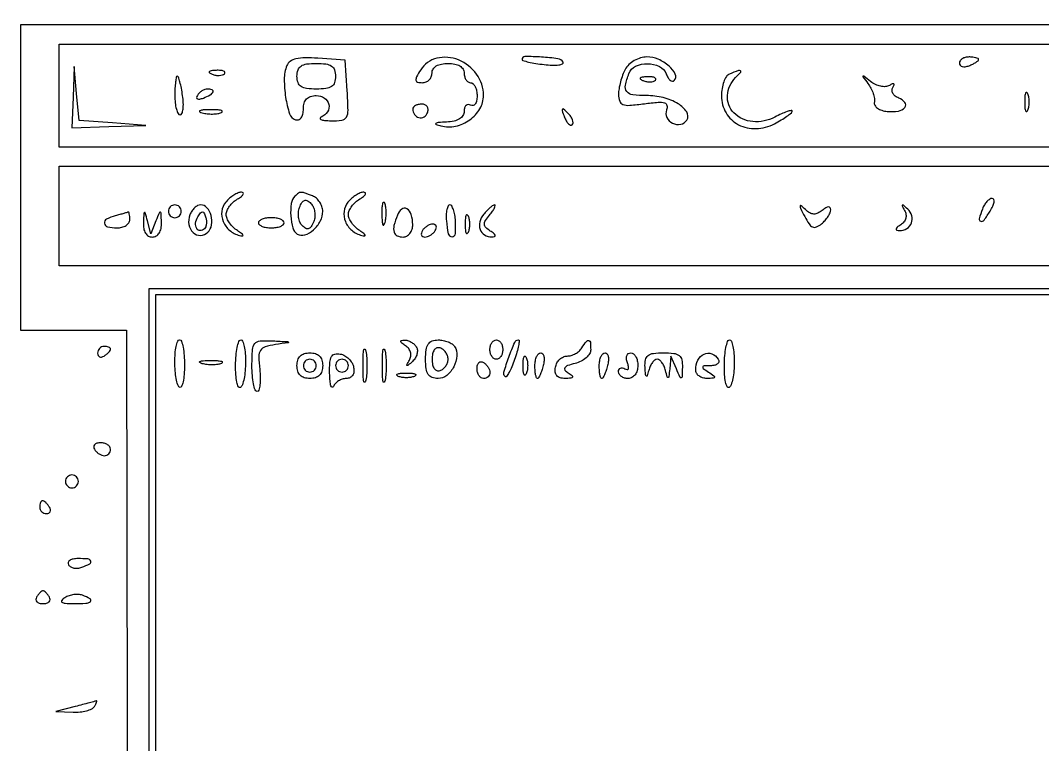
# Model space of a CAD drawing. Extents: x 0 to 960, y 2 to 508.
# Drawn here: x 6 to 164.9, y 338.1 to 450.7 of the extents above; entities that cross this region are included whole.
import ezdxf

# ---------------------------------------------------------------- set-up
doc = ezdxf.new("R2010")
doc.units = 0
doc.header["$MEASUREMENT"] = 0
doc.layers.get('0').update_dxf_attribs({"linetype": 'CONTINUOUS'})

msp = doc.modelspace()

# ---------------------------------------------------------------- linework, layer by layer
msp.add_lwpolyline([(390.897861, 407.965973, 0.000118), (246.535184, 408), (27, 408), (27, 240.519502), (27, 73.039005), (48.630333, 72.769502), (70.260666, 72.5), (71.776011, 67.75), (73.291355, 63), (88.086661, 63, 0.005203), (97.242488, 63.095276, 0.040024), (101.509436, 63.52692, 0.111553), (103.642792, 64.436468, 0.226741), (104.496258, 66, -0.071226), (104.56146, 66.328521, -0.00401), (104.914671, 67.307813, -0.006094), (105.360066, 68.46864, -0.004425), (105.882891, 69.75), (107.242641, 73), (284.955145, 73, 0.000278), (369.140023, 73.04679, 0.000134), (477.047791, 73.195618, 0.000133)], format="xyb")
for points in [[(5.998407, 426.25), (5.996813, 402.5), (14.248407, 402.5), (22.5, 402.5), (22.753164, 248.25), (23.006328, 94), (14.503164, 94), (6, 94), (6, 75.513061), (6, 57.026122), (16.25, 57.412259, -0.009139), (24.444737, 57.571062, -0.000017), (159.275, 57.714579, -0.000125), (310.797984, 57.832731, -0.000078), (488.75, 57.899198), (951, 58), (951, 254), (951, 450), (478.5, 450), (6, 450)], [(84, 444.609406, 0.336843), (84.129389, 444.439137, 0.011128), (85.00752, 444.215927, 0.017077), (86.114986, 444.000055, 0.010535), (87.429854, 443.818396, 0.019953), (88.712639, 443.720307, 0.042138), (89.708583, 443.767961, 0.076851), (90.290417, 443.938701, 0.448233), (90.370837, 444.20899, 0.224098), (89.569113, 444.730037, 0.018159), (87.00395, 444.985038, 0.016522), (84.450083, 445.060983, 0.413244)], [(47.420392, 443.653141, 0.09035), (47.023097, 441.544122, 0.040722), (47.236004, 438.726214, 0.037532), (47.841456, 436.161652, 0.241205), (48.75, 435.243678, 0.159064), (49.243927, 435.242835, 0.155059), (49.649241, 435.533077, 0.107247), (49.913462, 436.11224, 0.053634), (50, 436.916667, -0.066234), (50.122938, 437.840652, -0.125767), (50.49, 438.489583, -0.129641), (51.114344, 438.87062, -0.072656), (52, 439, -0.146929), (53.268833, 438.618917, -0.193934), (53.948135, 437.634762, -0.201117), (53.743505, 436.483492, -0.154826), (52.75, 435.662281, 0.252544), (52.588486, 435.467589, 0.367763), (52.691095, 435.282867, 0.065673), (53.300115, 435.141698, 0.017121), (54.304791, 435.078947, 0.040091), (55.991225, 435.166721, 0.241338), (56.690388, 435.650978, 0.130154), (56.942078, 436.713633, 0.009448), (56.804791, 439.75), (56.5, 444.5), (52.240851, 444.807945, 0.020042), (50.233009, 444.872413, 0.056848), (48.844416, 444.702783, 0.090561), (47.933939, 444.30081, 0.153181)], [(55, 442, -0.081208), (54.840542, 441.024683, -0.166173), (54.375, 440.416667, -0.116834), (53.500917, 440.092253, -0.030703), (52, 440, -0.030703), (50.499083, 440.092253, -0.116834), (49.625, 440.416667, -0.166173), (49.159458, 441.024683, -0.081208), (49, 442, -0.081208), (49.159458, 442.975317, -0.166173), (49.625, 443.583333, -0.116834), (50.499083, 443.907747, -0.030703), (52, 444, -0.030703), (53.500917, 443.907747, -0.116834), (54.375, 443.583333, -0.166173), (54.840542, 442.975317, -0.081208)], [(68.232073, 443, 0.016563), (67.596264, 441.902617, 0.156511), (67.499338, 441.37446, 0.310659), (67.756928, 441.087446, 0.05931), (68.491526, 441, 0.098464), (69.06723, 441.114482, 0.097808), (69.556886, 441.440625, 0.098079), (69.884808, 441.927555, 0.099615), (70, 442.5, -0.140575), (70.177821, 443.11998, -0.118484), (70.666667, 443.6, -0.088208), (71.456621, 443.90137, -0.04716), (72.5, 444, -0.04716), (73.543379, 443.90137, -0.088208), (74.333333, 443.6, -0.118484), (74.822179, 443.11998, -0.140575), (75, 442.5, 0.064853), (75.074694, 441.926543, 0.082425), (75.29375, 441.440625, 0.098894), (75.618646, 441.115568, 0.148195), (76, 441, -0.195654), (76.381985, 440.844577, -0.086673), (76.70625, 440.395164, -0.066561), (76.926392, 439.729059, -0.0466), (77, 438.940983, -0.047867), (76.928459, 438.195401, -0.104212), (76.70625, 437.66835, -0.181468), (76.378123, 437.441401, -0.202618), (76, 437.5, 0.139169), (75.620352, 437.607943, 0.191142), (75.29375, 437.478525, 0.138808), (75.073267, 437.110654, 0.066118), (75, 436.559017, -0.138755), (74.810828, 435.890462, -0.118606), (74.290415, 435.372342, -0.085275), (73.429714, 435.031614, -0.041185), (72.25, 434.883999, 0.00707), (70.973359, 434.812052, 0.13405), (70.599201, 434.680982, 0.611903), (70.620704, 434.517663, 0.022634), (71.381437, 434.285362, 0.117274), (73.663018, 434.245138, 0.101472), (75.855886, 435.219435, 0.104832), (77.435251, 436.943794, 0.133952), (78, 439.013992, 0.157374), (76.934662, 442.314888, 0.140661), (74.097014, 444.548893, 0.156814), (70.741791, 444.805563, 0.19694)], [(100.035184, 443.065741, 0.034904), (99.638581, 442.181482, 0.023179), (99.304085, 441.120812, 0.023359), (99.074291, 440.055408, 0.041455), (99, 439.160898, 0.085819), (99.177157, 438.136349, 0.225276), (99.691615, 437.622089, 0.105979), (100.735949, 437.48462, 0.013262), (103.02018, 437.729532, -0.011347), (105.168821, 437.968231, -0.090634), (106.157547, 437.876185, -0.283747), (106.525337, 437.476797, -0.140331), (106.462709, 436.763418, 0.208299), (106.514224, 435.601764, 0.165202), (107.408836, 434.70193, 0.165364), (108.665723, 434.533643, 0.208589), (109.62075, 435.195378, 0.294685), (109.596248, 436.447036, 0.109338), (108.259981, 437.717767, 0.074577), (105.955911, 438.674513, 0.061251), (103.30887, 439, -0.030416), (101.199366, 439.128445, -0.197584), (100.290613, 439.638879, -0.223299), (100.06696, 440.596264, -0.039148), (100.606989, 442.418213, -0.193831), (101.663426, 443.553765, -0.112754), (103.509332, 443.954937, -0.111876), (105.357464, 443.515607, -0.189257), (106.41655, 442.356872, 0.044331), (106.702893, 441.771604, 0.085347), (107.04368, 441.378233, 0.141566), (107.379208, 441.23425, 0.231374), (107.666039, 441.332706, 0.321115), (107.830024, 442.323812, 0.100787), (106.856047, 443.583044, 0.076279), (105.172547, 444.636835, 0.102107), (103.412739, 445, 0.07319), (102.438226, 444.856582, 0.057024), (101.453501, 444.433073, 0.057857), (100.605282, 443.807221, 0.082219)], [(152, 444.031385, 0.184534), (152.122486, 443.710807, 0.147206), (152.440625, 443.516384, 0.100118), (152.925634, 443.488865, 0.055937), (153.5, 443.638374, 0.02136), (154.074558, 443.887494, 0.030395), (154.559375, 444.160341, 0.030693), (154.912889, 444.420671, 0.222225), (155, 444.606989, 0.289661), (154.903916, 444.758929, 0.046727), (154.559375, 444.884553, 0.039339), (154.074824, 444.971531, 0.024748), (153.5, 445, 0.062722), (152.926468, 444.92777, 0.08088), (152.440625, 444.715469, 0.098158), (152.115494, 444.400789, 0.152681)], [(30, 439, 0.026053), (30.059941, 437.850422, 0.041208), (30.242875, 436.88125, 0.049958), (30.507607, 436.196188, 0.282744), (30.826807, 436, 0.314934), (31.11571, 436.202007, 0.055623), (31.2814, 436.88125, 0.042928), (31.322426, 437.850015, 0.025568), (31.213308, 439, 0.011827), (31.016637, 440.149992, 0.018975), (30.788807, 441.11875, 0.013551), (30.557592, 441.876863, 0.322443), (30.386501, 442, 0.360284), (30.233661, 441.87344, 0.014861), (30.113535, 441.11875, 0.019939), (30.02783, 440.150175, 0.012096)], [(35.8125, 442.316886, 0.051402), (36.359369, 442.160852, 0.05415), (36.916927, 442.123424, 0.060344), (37.402231, 442.202593, 0.126455), (37.729167, 442.395833, 0.296942), (37.77538, 442.614691, 0.208169), (37.592839, 442.799335, 0.077125), (37.112848, 442.910055, 0.028489), (36.416667, 442.921053, 0.018894), (35.670344, 442.862007, 0.168741), (35.37858, 442.720685, 0.470617), (35.395823, 442.538436, 0.054073)], [(102.8125, 441.316886, 0.051402), (103.359369, 441.160852, 0.05415), (103.916927, 441.123424, 0.060344), (104.402231, 441.202593, 0.126455), (104.729167, 441.395833, 0.296942), (104.77538, 441.614691, 0.208169), (104.592839, 441.799335, 0.077125), (104.112848, 441.910055, 0.028489), (103.416667, 441.921053, 0.018894), (102.670344, 441.862007, 0.168741), (102.37858, 441.720685, 0.470617), (102.395823, 441.538436, 0.054073)], [(116.25, 442.337719, 0.155082), (115.769945, 441.940511, 0.054829), (115.367188, 441.132269, 0.047961), (115.092282, 440.085836, 0.040285), (115, 438.942347, 0.133484), (115.715087, 436.311514, 0.140637), (117.653844, 434.466759, 0.131581), (120.387158, 433.857095, 0.110553), (123.262039, 434.629312, 0.013382), (124.311092, 435.215266, 0.019746), (125.195724, 435.789347, 0.015532), (125.874021, 436.300918, 0.22718), (126, 436.563875, 0.479958), (125.852727, 436.681955, 0.026951), (125.205466, 436.500701, 0.025267), (124.332989, 436.154798, 0.013663), (123.295203, 435.646688, -0.142081), (119.8614, 434.94936, -0.178929), (116.941463, 436.309879, -0.214764), (115.934039, 439.00633, -0.181931), (117.2, 441.8, 0.011563), (117.998958, 442.63679, 0.481479), (117.964636, 442.851803, 0.222196), (117.635334, 442.877466, 0.006003)], [(137.785087, 440.85526, -0.042356), (138.255714, 440.134719, -0.039928), (138.608935, 439.331095, -0.042533), (138.803601, 438.566457, -0.098131), (138.785087, 437.976248, 0.188032), (138.855961, 437.489967, 0.108327), (139.257119, 437.043741, 0.080257), (139.93608, 436.70519, 0.053132), (140.79234, 436.534988, 0.061471), (142.512999, 436.591334, 0.178765), (143.535305, 437.162251, 0.367504), (143.537833, 437.923082, 0.126505), (142.569126, 438.611848, -0.072916), (142.022506, 438.919029, -0.102633), (141.659618, 439.342345, -0.124059), (141.535879, 439.812637, -0.141942), (141.660252, 440.259293, 0.042226), (141.857325, 440.648054, 0.377308), (141.798987, 440.814659, 0.244272), (141.57533, 440.822095, 0.026918), (141.110704, 440.568419, -0.124083), (140.526402, 440.383394, -0.06559), (139.7632, 440.437847, -0.058976), (138.947847, 440.70808, -0.056682), (138.206195, 441.16391, 0.001754), (137.131889, 441.999116, 0.334116), (137.00101, 442.00074, 0.420931), (136.984916, 441.887726, 0.001969)], [(33.507079, 439.011454, 0.1144), (33.393111, 438.674071, 0.32948), (33.512472, 438.474315, 0.155351), (33.868281, 438.443138, 0.036408), (34.448062, 438.618443, 0.029964), (35.51997, 439.105273, 0.168622), (35.942608, 439.558518, 0.444011), (35.798253, 439.882327, 0.079093), (35.059017, 440, 0.088797), (34.65395, 439.927491, 0.053277), (34.21498, 439.709615, 0.051183), (33.810572, 439.389589, 0.061454)], [(162.157895, 438, 0.017491), (162.189089, 437.10856, 0.078554), (162.306058, 436.601562, 0.447206), (162.474999, 436.540618, 0.174857), (162.662281, 436.75, 0.057986), (162.818615, 437.320008, 0.037979), (162.87034, 438, 0.037979), (162.818615, 438.679992, 0.057986), (162.662281, 439.25, 0.174857), (162.474999, 439.459382, 0.447206), (162.306058, 439.398438, 0.078554), (162.189089, 438.89144, 0.017491)], [(67, 436.89235, 0.15376), (67.267768, 436.042202, 0.18312), (67.958411, 435.571422, 0.1952), (68.752847, 435.691059, 0.168921), (69.299874, 436.339077, 0.09935), (69.385925, 436.845357, 0.141836), (69.247051, 437.276687, 0.143367), (68.900806, 437.564043, 0.102337), (68.404659, 437.666667, 0.053162), (67.867258, 437.609366, 0.072967), (67.412619, 437.439211, 0.092795), (67.107338, 437.187836, 0.176003)], [(34.269032, 436.307009, 0.037336), (35.036634, 436.167106, 0.029507), (35.880008, 436.127736, 0.030339), (36.671085, 436.185595, 0.06278), (37.269032, 436.344063, 0.31318), (37.386009, 436.52287, 0.333666), (37.257153, 436.684921, 0.052471), (36.580113, 436.787295, 0.014395), (35.5, 436.805051, 0.012823), (34.431793, 436.764444, 0.080377), (33.900903, 436.643467, 0.597527), (33.883358, 436.48334, 0.087174)], [(90.564293, 435.706872, 0.036269), (90.866277, 435.059266, 0.070189), (91.210949, 434.604915, 0.120343), (91.538684, 434.40751, 0.278911), (91.806872, 434.473539, 0.20742), (91.927901, 434.779789, 0.082976), (91.837219, 435.231185, 0.063152), (91.558688, 435.753423, 0.043285), (91.124088, 436.266667, 0.011214), (90.463552, 436.893514, 0.400052), (90.270328, 436.888819, 0.286372), (90.21821, 436.663782, 0.008399)], [(37.930433, 422.416177, 0.142302), (37.311692, 420.992647, 0.130812), (37.523513, 419.407429, 0.120955), (38.524507, 418.045227, 0.111584), (40.071443, 417.251478, 0.048647), (40.51875, 417.181762, 0.558669), (40.601815, 417.300801, 0.135705), (40.394645, 417.557268, 0.014312), (39.75, 417.99165, -0.051602), (39.080569, 418.519222, -0.047808), (38.514063, 419.185416, -0.051139), (38.126594, 419.883071, -0.101542), (38, 420.5, -0.10309), (38.127267, 421.110705, -0.053852), (38.514063, 421.788602, -0.050269), (39.080624, 422.426087, -0.054145), (39.75, 422.919901, 0.026672), (40.35305, 423.315642, 0.100709), (40.654718, 423.648701, 0.344654), (40.627266, 423.861045, 0.190106), (40.372445, 423.969591, 0.107042), (39.847333, 423.87061, 0.041768), (39.189987, 423.52582, 0.038919), (38.516695, 423.019951, 0.038999)], [(48.666667, 423.333333, 0.162864), (48.101851, 422.200466, 0.051013), (48.029458, 420.27978, 0.050857), (48.342473, 418.410245, 0.189652), (49.043805, 417.472927, 0.219642), (50.214795, 417.330357, 0.105142), (51.558254, 418.100955, 0.090892), (52.625516, 419.478317, 0.120056), (53, 421.015456, 0.081329), (52.881741, 421.737682, 0.065708), (52.53535, 422.444221, 0.066494), (52.022916, 423.028657, 0.088164), (51.418213, 423.393011, 0.007226), (50.125878, 423.867616, 0.090039), (49.612344, 423.949388, 0.157593), (49.216593, 423.811929, 0.034635)], [(56.930433, 422.416177, 0.142302), (56.311692, 420.992647, 0.130812), (56.523513, 419.407429, 0.120955), (57.524507, 418.045227, 0.111584), (59.071443, 417.251478, 0.048647), (59.51875, 417.181762, 0.558669), (59.601815, 417.300801, 0.135705), (59.394645, 417.557268, 0.014312), (58.75, 417.99165, -0.051602), (58.080569, 418.519222, -0.047808), (57.514063, 419.185416, -0.051139), (57.126594, 419.883071, -0.101542), (57, 420.5, -0.10309), (57.127267, 421.110705, -0.053852), (57.514063, 421.788602, -0.050269), (58.080624, 422.426087, -0.054145), (58.75, 422.919901, 0.026672), (59.35305, 423.315642, 0.100709), (59.654718, 423.648701, 0.344654), (59.627266, 423.861045, 0.190106), (59.372445, 423.969591, 0.107042), (58.847333, 423.87061, 0.041768), (58.189987, 423.52582, 0.038919), (57.516695, 423.019951, 0.038999)], [(155.58345, 421.356872, 0.023359), (155.085032, 419.851327, 0.420577), (155.31457, 419.453433, 0.305166), (155.839047, 419.63959, 0.019778), (156.796329, 421.045478, 0.03178), (157.201081, 421.795782, 0.067431), (157.39358, 422.425859, 0.130593), (157.353422, 422.834884, 0.31296), (157.115463, 423, 0.147285), (156.724538, 422.882291, 0.058929), (156.293571, 422.517331, 0.051509), (155.891384, 421.985515, 0.044569)], [(29, 421, 0.099038), (29.076342, 420.618362, 0.097945), (29.29375, 420.29375, 0.097945), (29.618362, 420.076342, 0.099038), (30, 420, 0.099038), (30.381638, 420.076342, 0.097945), (30.70625, 420.29375, 0.097945), (30.923658, 420.618362, 0.099038), (31, 421, 0.099038), (30.923658, 421.381638, 0.097945), (30.70625, 421.70625, 0.097945), (30.381638, 421.923658, 0.099038), (30, 422, 0.099038), (29.618362, 421.923658, 0.097945), (29.29375, 421.70625, 0.097945), (29.076342, 421.381638, 0.099038)], [(32.335833, 420.432783, 0.13575), (32.191905, 418.946818, 0.158748), (32.853817, 417.700354, 0.198612), (33.994798, 417.250389, 0.194633), (35.132783, 417.732783, 0.155991), (35.722282, 418.876502, 0.106879), (35.653842, 420.346404, 0.11812), (35.004171, 421.550952, 0.213408), (34, 422, 0.125507), (33.549001, 421.884981, 0.064084), (33.072758, 421.53963, 0.057495), (32.644856, 421.03215, 0.054869)], [(51.6, 419.4, -0.042558), (51.228399, 418.633609, -0.174049), (50.8357, 418.309755, -0.217616), (50.385865, 418.34744, -0.068424), (49.834435, 418.765565, -0.095838), (49.463091, 419.315045, -0.062864), (49.25307, 420.05193, -0.060214), (49.227527, 420.854809, -0.069594), (49.4, 421.6, -0.042558), (49.771601, 422.366391, -0.174049), (50.1643, 422.690245, -0.217616), (50.614135, 422.65256, -0.068424), (51.165565, 422.234435, -0.095838), (51.536909, 421.684955, -0.062864), (51.74693, 420.94807, -0.060214), (51.772473, 420.145191, -0.069594)], [(62.194949, 420.5, 0.012823), (62.235556, 419.431793, 0.080377), (62.356533, 418.900903, 0.597527), (62.51666, 418.883358, 0.087174), (62.692991, 419.269032, 0.037336), (62.832894, 420.036634, 0.029507), (62.872264, 420.880008, 0.030339), (62.814405, 421.671085, 0.06278), (62.655937, 422.269032, 0.31318), (62.47713, 422.386009, 0.333666), (62.315079, 422.257153, 0.052471), (62.212705, 421.580113, 0.014395)], [(64.604785, 420.412469, 0.029218), (64.084776, 418.777787, 0.12721), (64.088296, 417.770045, 0.224047), (64.560474, 417.206455, 0.108576), (65.5, 417, 0.128528), (66.07204, 417.149516, 0.100726), (66.559375, 417.570164, 0.089148), (66.887055, 418.199409, 0.075715), (67, 418.940983, 0.072024), (66.774815, 420.496145, 0.185148), (66.095272, 421.38312, 0.314863), (65.283056, 421.335003, 0.13459)], [(72.229309, 419.5, 0.03261), (72.52337, 417.524538, 0.352986), (73.108662, 417.052045, 0.392074), (73.62547, 417.530431, 0.033591), (73.644213, 419.499294, 0.027838), (73.535255, 420.456854, 0.042667), (73.325341, 421.264627, 0.051614), (73.055721, 421.833399, 0.261754), (72.761202, 421.999294, 0.289788), (72.491002, 421.828697, 0.058521), (72.300204, 421.265418, 0.045274), (72.203504, 420.458031, 0.027829)], [(78.036355, 420.543805, 0.107837), (77.420284, 419.354296, 0.153488), (77.469394, 418.173304, 0.172312), (78.165798, 417.325094, 0.139634), (79.309017, 417.015313, 0.079358), (79.707175, 417.084168, 0.393663), (79.804939, 417.266969, 0.163461), (79.619957, 417.547464, 0.024895), (79.064302, 417.939097, -0.050531), (78.372206, 418.481966, -0.190605), (78.147786, 418.973918, -0.156052), (78.300438, 419.551664, -0.03121), (78.936747, 420.423785, 0.017726), (79.403895, 421.029095, 0.037033), (79.713748, 421.536987, 0.063459), (79.838792, 421.882747, 0.480303), (79.744889, 422, 0.154419), (79.480921, 421.916485, 0.023254), (79.036757, 421.572243, 0.024252), (78.535713, 421.101406, 0.018815)], [(127.947332, 420.185433, 0.028068), (128.625053, 419.033367, 0.145222), (129.186717, 418.56554, 0.210598), (129.790498, 418.571008, 0.067236), (130.569739, 419.057878, 0.037414), (131.117023, 419.585932, 0.037347), (131.579861, 420.189955, 0.039935), (131.900603, 420.777991, 0.105264), (132, 421.244889, 0.158536), (131.896022, 421.564579, 0.25968), (131.644389, 421.681128, 0.121138), (131.230955, 421.546189, 0.034048), (130.676206, 421.146238, -0.060215), (129.982859, 420.699434, -0.125847), (129.358089, 420.571631, -0.122392), (128.73705, 420.758429, -0.055302), (128.0538, 421.273794, 0.014662), (127.380272, 421.873408, 0.6033), (127.237084, 421.814951, 0.139759), (127.299877, 421.470282, 0.004425)], [(143.481411, 421.138197, -0.091885), (143.692787, 420.529106, -0.103987), (143.657927, 419.912265, -0.101734), (143.375551, 419.351451, -0.084441), (142.878115, 418.903509, 0.022578), (142.317049, 418.511572, 0.178934), (142.151137, 418.247977, 0.398269), (142.257024, 418.075417, 0.062466), (142.690983, 418.015313, 0.140771), (143.835227, 418.328112, 0.165926), (144.55137, 419.186348, 0.16358), (144.599011, 420.313382, 0.136655), (143.966163, 421.337132, 0.005334), (143.296148, 421.942597, 0.285821), (143.133623, 421.970055, 0.443662), (143.090062, 421.849306, 0.007094)], [(20.75, 420.310674, 0.056333), (19.396012, 419.788381, 0.315414), (19.057275, 419.136164, 0.31339), (19.554389, 418.591129, 0.056048), (21, 418.428571, 0.062428), (21.764723, 418.524426, 0.080661), (22.4125, 418.80625, 0.098045), (22.846025, 419.223943, 0.153317), (23, 419.714286, 0.018371), (22.982173, 420.199308, 0.034284), (22.926562, 420.588246, 0.045002), (22.846629, 420.846191, 0.427159), (22.75, 420.883999, -0.036526), (22.578204, 420.819055, -0.002306), (22.059375, 420.667734, -0.003384), (21.43853, 420.4943, -0.002507)], [(25.116001, 419.25, 0.053911), (25.168387, 418.318984, 0.097187), (25.435003, 417.605666, 0.125349), (25.892943, 417.161668, 0.130876), (26.5, 417, 0.132701), (27.104387, 417.163281, 0.119821), (27.571985, 417.613286, 0.094232), (27.856336, 418.32904, 0.055425), (27.929715, 419.25, 0.003088), (27.874187, 420.733897, 0.321963), (27.754704, 420.885786, 0.382007), (27.595654, 420.809248, 0.003543), (27.064507, 419.5), (26.269584, 417.5), (25.750794, 419.5, 0.002864), (25.413897, 420.768824, 0.446786), (25.295676, 420.828161, 0.291707), (25.196686, 420.69181, 0.002196)], [(34.604167, 418.270833, -0.198339), (33.941134, 417.995338, -0.274516), (33.399603, 418.315272, -0.160291), (33.239822, 419.176395, -0.105175), (33.582949, 420.134215, -0.024362), (34.012891, 420.759582, -0.233206), (34.294341, 420.899578, -0.286646), (34.536207, 420.749629, -0.033951), (34.787251, 420.138246, -0.052621), (34.903448, 419.610215, -0.052345), (34.907167, 419.068604, -0.057227), (34.805016, 418.594136, -0.115259)], [(43, 419.214286, 0.229337), (43.145709, 418.913319, 0.073811), (43.5875, 418.659375, 0.056229), (44.234084, 418.485989, 0.037431), (45, 418.428571, 0.037431), (45.765916, 418.485989, 0.056229), (46.4125, 418.659375, 0.073811), (46.854291, 418.913319, 0.229337), (47, 419.214286, 0.229337), (46.854291, 419.515252, 0.073811), (46.4125, 419.769196, 0.056229), (45.765916, 419.942582, 0.037431), (45, 420, 0.037431), (44.234084, 419.942582, 0.056229), (43.5875, 419.769196, 0.073811), (43.145709, 419.515252, 0.229337)], [(75.157895, 419, 0.017491), (75.189089, 418.10856, 0.078554), (75.306058, 417.601562, 0.447206), (75.474999, 417.540618, 0.174857), (75.662281, 417.75, 0.057986), (75.818615, 418.320008, 0.037979), (75.87034, 419, 0.037979), (75.818615, 419.679992, 0.057986), (75.662281, 420.25, 0.174857), (75.474999, 420.459382, 0.447206), (75.306058, 420.398438, 0.078554), (75.189089, 419.89144, 0.017491)], [(68.5, 418, 0.076764), (68.338175, 417.617617, 0.154201), (68.357263, 417.29375, 0.186277), (68.550471, 417.079239, 0.117858), (68.881966, 417, 0.085235), (69.310186, 417.073533, 0.053414), (69.769763, 417.29375, 0.051777), (70.189439, 417.617474, 0.064269), (70.5, 418, 0.076764), (70.661825, 418.382383, 0.154201), (70.642737, 418.70625, 0.186277), (70.449529, 418.920761, 0.117858), (70.118034, 419, 0.085235), (69.689814, 418.926467, 0.053414), (69.230237, 418.70625, 0.051777), (68.810561, 418.382526, 0.064269)], [(31.5, 397.095492, -0.018147), (31.446784, 395.629766, -0.035521), (31.279688, 394.474093, -0.051978), (31.038651, 393.742992, -0.453198), (30.75, 393.654508, -0.182257), (30.458098, 394.03322, -0.02659), (30.220312, 394.992662, -0.027187), (30.054808, 396.207391, -0.020266), (30, 397.559017, -0.020539), (30.0542, 398.877896, -0.033127), (30.220312, 399.989211, -0.03591), (30.458439, 400.797821, -0.312795), (30.75, 401, -0.326701), (31.042747, 400.785863, -0.029495), (31.279688, 399.853051, -0.029375), (31.445866, 398.592173, -0.018079)], [(41, 397.559017, -0.021506), (40.941749, 396.205356, -0.02845), (40.766061, 394.98424, -0.028425), (40.513115, 394.020267, -0.177781), (40.203611, 393.625838, -0.446025), (39.901132, 393.714626, -0.057915), (39.654788, 394.432665, -0.037656), (39.492257, 395.59003, -0.019014), (39.453611, 397.06365, -0.017953), (39.525542, 398.570302, -0.029051), (39.706686, 399.84015, -0.02888), (39.954614, 400.781513, -0.323445), (40.25, 400.996829, -0.313781), (40.541545, 400.795709, -0.036021), (40.779688, 399.98828, -0.033174), (40.945805, 398.877677, -0.020541)], [(45.649481, 400.274046, 0.03511), (44.034038, 399.91511, 0.180707), (43.31455, 399.372245, 0.149869), (43.053758, 398.427483, 0.02201), (43.19868, 396.423878, -0.021753), (43.294298, 395.111313, -0.036359), (43.246216, 394.005764, -0.042863), (43.083957, 393.212746, -0.332305), (42.799199, 393, -0.322545), (42.487648, 393.224315, -0.031399), (42.234765, 394.175, -0.030501), (42.057705, 395.466755, -0.018811), (42, 397, -0.014807), (42.074311, 399.508788, -0.161853), (42.44376, 400.433375, -0.205753), (43.252959, 400.838213, -0.026034), (45.25, 400.850168, -0.000622), (47.537178, 400.741874, -0.233078), (47.679097, 400.663135, -0.554457), (47.641442, 400.5756, -0.000898)], [(67.553851, 399.912868, -0.122017), (67.715404, 399.409812, -0.081025), (67.65837, 398.803488, -0.073242), (67.397238, 398.188786, -0.069452), (66.966163, 397.662868, -0.005334), (66.296148, 397.057403, -0.285821), (66.133623, 397.029945, -0.443662), (66.090062, 397.150694, -0.007094), (66.481411, 397.861803, 0.091885), (66.692787, 398.470894, 0.103987), (66.657927, 399.087735, 0.101734), (66.375551, 399.648549, 0.084441), (65.878115, 400.096491, -0.022578), (65.317049, 400.488428, -0.178934), (65.151137, 400.752023, -0.398269), (65.257024, 400.924583, -0.062466), (65.690983, 400.984687, -0.079721), (66.196328, 400.910249, -0.054241), (66.729481, 400.676157, -0.053483), (67.208565, 400.327606, -0.070464)], [(73.505531, 399.991051, -0.158612), (73.860967, 398.532112, -0.100422), (73.380014, 396.832726, -0.10264), (72.287978, 395.483789, -0.173123), (70.932612, 395, -0.087928), (70.002751, 395.164796, -0.163354), (69.411051, 395.638076, -0.112631), (69.09172, 396.518425, -0.030924), (69, 398, -0.030894), (69.091784, 399.484044, -0.11316), (69.411749, 400.363598, -0.163738), (70.005499, 400.835879, -0.087055), (70.940983, 401, -0.047279), (71.729704, 400.925253, -0.046495), (72.494974, 400.703621, -0.050409), (73.127263, 400.37801, -0.110683)], [(81, 399.5, -0.064853), (80.925306, 398.926543, -0.082425), (80.70625, 398.440625, -0.098894), (80.381354, 398.115568, -0.148195), (80, 398, -0.148195), (79.618646, 398.115568, -0.098894), (79.29375, 398.440625, -0.082425), (79.074694, 398.926543, -0.064853), (79, 399.5, -0.064853), (79.074694, 400.073457, -0.082425), (79.29375, 400.559375, -0.098894), (79.618646, 400.884432, -0.148195), (80, 401, -0.148195), (80.381354, 400.884432, -0.098894), (80.70625, 400.559375, -0.082425), (80.925306, 400.073457, -0.064853)], [(82.83236, 397.948953, -0.015324), (82.394881, 396.807762, -0.028327), (81.960062, 395.915282, -0.032537), (81.578416, 395.326423, -0.45744), (81.356402, 395.310265, -0.27607), (81.179217, 396.01392, -0.014099), (81.95095, 398.340836, -0.013771), (82.851664, 400.622548, -0.300396), (83.42323, 401, -0.445938), (83.556993, 400.851087, -0.021055), (83.444663, 400.103755, -0.023036), (83.206493, 399.11924, -0.013003)], [(94.666667, 399.477221, -0.140742), (94.486411, 398.849529, -0.072863), (93.953338, 398.222725, -0.063217), (93.166992, 397.691312, -0.055589), (92.238312, 397.344965, 0.019765), (91.08817, 397.007466, 0.153208), (90.640835, 396.68199, 0.348086), (90.652463, 396.320934, 0.076092), (91.154979, 395.883056, -0.024185), (91.774108, 395.447343, -0.368706), (91.822994, 395.209499, -0.254134), (91.575768, 395.05128, -0.015793), (90.676676, 395.015313, -0.071989), (89.907519, 395.120044, -0.146867), (89.399428, 395.446223, -0.149883), (89.16124, 395.992923, -0.076043), (89.190371, 396.75, -0.077693), (89.430921, 397.418672, -0.076527), (89.864993, 397.985937, -0.081625), (90.420549, 398.36764, -0.110219), (91.013695, 398.5, 0.073171), (91.641489, 398.592368, 0.052103), (92.298307, 398.867188, 0.052119), (92.883884, 399.271712, 0.073377), (93.29969, 399.75, -0.017041), (94.009779, 400.780807, -0.290389), (94.376708, 400.922396, -0.335204), (94.619703, 400.649206, -0.020028)], [(117, 397.559017, -0.021506), (116.941749, 396.205356, -0.02845), (116.766061, 394.98424, -0.028425), (116.513115, 394.020267, -0.177781), (116.203611, 393.625838, -0.446025), (115.901132, 393.714626, -0.057915), (115.654788, 394.432665, -0.037656), (115.492257, 395.59003, -0.019014), (115.453611, 397.06365, -0.017953), (115.525542, 398.570302, -0.029051), (115.706686, 399.84015, -0.02888), (115.954614, 400.781513, -0.323445), (116.25, 400.996829, -0.313781), (116.541545, 400.795709, -0.036021), (116.779687, 399.98828, -0.033174), (116.945805, 398.877677, -0.020541)], [(18, 398.940983, 0.108972), (18.078288, 398.586039, 0.182303), (18.29375, 398.3746, 0.161196), (18.6179, 398.343488, 0.082592), (19, 398.5, 0.029505), (19.382774, 398.768994, 0.035638), (19.70625, 399.066025, 0.038439), (19.934461, 399.34829, 0.151918), (20, 399.559017, 0.210953), (19.92554, 399.727648, 0.081139), (19.70625, 399.870461, 0.061769), (19.382849, 399.967655, 0.042167), (19, 400, 0.105053), (18.618444, 399.918938, 0.099167), (18.29375, 399.688914, 0.09642), (18.076123, 399.345238, 0.093332)], [(53, 397, -0.072254), (52.873159, 396.126841, -0.124864), (52.5, 395.5, -0.124864), (51.873159, 395.126841, -0.072254), (51, 395, -0.072254), (50.126841, 395.126841, -0.124864), (49.5, 395.5, -0.124864), (49.126841, 396.126841, -0.072254), (49, 397, -0.072254), (49.126841, 397.873159, -0.124864), (49.5, 398.5, -0.124864), (50.126841, 398.873159, -0.072254), (51, 399, -0.072254), (51.873159, 398.873159, -0.124864), (52.5, 398.5, -0.124864), (52.873159, 397.873159, -0.072254)], [(59.705733, 394.75, -0.142433), (59.546986, 394.439977, -0.611425), (59.399666, 394.482812, -0.039503), (59.298431, 395.38851, -0.008087), (59.272364, 397, -0.008087), (59.298431, 398.61149, -0.039503), (59.399666, 399.517188, -0.611425), (59.546986, 399.560023, -0.142433), (59.705733, 399.25, -0.029693), (59.840649, 398.225293, -0.017887), (59.884498, 397, -0.017887), (59.840649, 395.774707, -0.029693)], [(62.705733, 394.75, -0.142433), (62.546986, 394.439977, -0.611425), (62.399666, 394.482812, -0.039503), (62.298431, 395.38851, -0.008087), (62.272364, 397, -0.008087), (62.298431, 398.61149, -0.039503), (62.399666, 399.517188, -0.611425), (62.546986, 399.560023, -0.142433), (62.705733, 399.25, -0.029693), (62.840649, 398.225293, -0.017887), (62.884498, 397, -0.017887), (62.840649, 395.774707, -0.029693)], [(70, 398, 0.049736), (70.084641, 397.151204, 0.105759), (70.346154, 396.548718, 0.158614), (70.750923, 396.249896, 0.162171), (71.25, 396.25, 0.087886), (71.727751, 396.509184, 0.06965), (72.132812, 396.935938, 0.06941), (72.406312, 397.459169, 0.085974), (72.5, 398, 0.085974), (72.406312, 398.540831, 0.06941), (72.132812, 399.064062, 0.06965), (71.727751, 399.490816, 0.087886), (71.25, 399.75, 0.162171), (70.750923, 399.750104, 0.158614), (70.346154, 399.451282, 0.105759), (70.084641, 398.848796, 0.049736)], [(87.289749, 397, -0.016817), (87.061542, 396.233613, -0.025621), (86.807757, 395.5875, -0.023188), (86.560437, 395.102864, -0.269386), (86.383369, 395, -0.326917), (86.233718, 395.109555, -0.029396), (86.112615, 395.5875, -0.029316), (86.027671, 396.233356, -0.018041), (86, 397, -0.043375), (86.066544, 397.765641, -0.063112), (86.266249, 398.4125, -0.082769), (86.559898, 398.850443, -0.206609), (86.90638, 399, -0.24384), (87.210205, 398.842465, -0.106581), (87.392877, 398.4125, -0.070464), (87.424365, 397.766322, -0.040966)], [(97.289749, 397, -0.016817), (97.061542, 396.233613, -0.025621), (96.807757, 395.5875, -0.023188), (96.560437, 395.102864, -0.269386), (96.383369, 395, -0.326917), (96.233718, 395.109555, -0.029396), (96.112615, 395.5875, -0.029316), (96.027671, 396.233356, -0.018041), (96, 397, -0.043375), (96.066544, 397.765641, -0.063112), (96.266249, 398.4125, -0.082769), (96.559898, 398.850443, -0.206609), (96.90638, 399, -0.24384), (97.210205, 398.842465, -0.106581), (97.392877, 398.4125, -0.070464), (97.424365, 397.766322, -0.040966)], [(102, 397, -0.072314), (101.888136, 396.230589, -0.08892), (101.5625, 395.583333, -0.10214), (101.075754, 395.153209, -0.130775), (100.5, 395, -0.06887), (99.926682, 395.079345, -0.085131), (99.440625, 395.311086, -0.099915), (99.115626, 395.655173, -0.140337), (99, 396.059017, -0.107279), (99.077206, 396.41471, -0.18139), (99.290385, 396.62748, -0.162559), (99.610882, 396.660692, -0.083829), (99.988546, 396.507079, 0.1144), (100.325929, 396.393111, 0.32948), (100.525685, 396.512472, 0.155351), (100.556862, 396.868281, 0.036408), (100.381557, 397.448062, -0.062551), (100.235294, 398.041968, -0.10915), (100.286139, 398.544118, -0.151163), (100.520959, 398.874153, -0.164546), (100.893011, 399, -0.175384), (101.315437, 398.847124, -0.092966), (101.674822, 398.4125, -0.073174), (101.918066, 397.765158, -0.053388)], [(108.929715, 396.75, -0.003386), (108.87311, 395.261086, -0.326773), (108.747226, 395.104278, -0.368608), (108.576652, 395.185338, -0.003751), (108, 396.5), (107.140571, 398.5), (106.954284, 396.5, -0.00406), (106.835371, 395.326601, -0.27977), (106.719192, 395.17526, -0.441539), (106.586462, 395.241201, -0.005625), (106.310674, 396.25, 0.042954), (106.072686, 396.919656, 0.05393), (105.737018, 397.485937, 0.063987), (105.360086, 397.874169, 0.169692), (105, 398, 0.169692), (104.639914, 397.874169, 0.063987), (104.262982, 397.485937, 0.05393), (103.927314, 396.919656, 0.042954), (103.689326, 396.25, -0.01159), (103.449367, 395.4117, -0.541772), (103.306344, 395.37122, -0.197309), (103.187999, 395.607705, -0.005718), (103.116001, 396.75, -0.058652), (103.192482, 397.91315, -0.183375), (103.592502, 398.572167, -0.137989), (104.417608, 398.909676, -0.028517), (106, 399, -0.029181), (107.574715, 398.908018, -0.135375), (108.410993, 398.568357, -0.178914), (108.82736, 397.906887, -0.059807)], [(114.5, 398, -0.170746), (114.583129, 397.619957, -0.187649), (114.405088, 397.289252, -0.119238), (113.957742, 397.06281, -0.055749), (113.309017, 396.984687, 0.011801), (112.303892, 396.952447, 0.312363), (112.102405, 396.795688, 0.323649), (112.181771, 396.55773, 0.012279), (113, 396, -0.011213), (113.830411, 395.436556, -0.309569), (113.916542, 395.201904, -0.327416), (113.728916, 395.047261, -0.011938), (112.75, 395.015313, -0.074694), (112.081355, 395.109786, -0.089247), (111.514062, 395.396165, -0.101651), (111.134958, 395.826082, -0.130754), (111, 396.333333, -0.113301), (111.349708, 397.856787, -0.170395), (112.307779, 398.808306, -0.209494), (113.494881, 398.845598, -0.160254)], [(37.269032, 397.344063, -0.06278), (36.671085, 397.185595, -0.030339), (35.880008, 397.127736, -0.029507), (35.036634, 397.167106, -0.037336), (34.269032, 397.307009, -0.087174), (33.883358, 397.48334, -0.597527), (33.900903, 397.643467, -0.080377), (34.431793, 397.764444, -0.012823), (35.5, 397.805051, -0.014395), (36.580113, 397.787295, -0.052471), (37.257153, 397.684921, -0.333666), (37.386009, 397.52287, -0.31318)], [(50, 397, 0.099038), (50.076342, 396.618362, 0.097945), (50.29375, 396.29375, 0.097945), (50.618362, 396.076342, 0.099038), (51, 396, 0.099038), (51.381638, 396.076342, 0.097945), (51.70625, 396.29375, 0.097945), (51.923658, 396.618362, 0.099038), (52, 397, 0.099038), (51.923658, 397.381638, 0.097945), (51.70625, 397.70625, 0.097945), (51.381638, 397.923658, 0.099038), (51, 398, 0.099038), (50.618362, 397.923658, 0.097945), (50.29375, 397.70625, 0.097945), (50.076342, 397.381638, 0.099038)], [(57.811841, 396.738516, -0.075337), (57.83958, 396.043006, -0.119552), (57.637029, 395.485523, -0.135719), (57.225614, 395.128647, -0.111646), (56.656657, 395, 0.076422), (56.049353, 394.906632, 0.063779), (55.456188, 394.632812, 0.065471), (54.966253, 394.22794, 0.091729), (54.662281, 393.75, -0.386042), (54.467983, 393.656039, -0.258044), (54.282867, 393.843414, -0.048084), (54.142532, 394.622722, -0.014581), (54.078947, 395.823324, -0.020929), (54.109726, 397.523528, -0.112208), (54.367214, 398.407531, -0.213529), (54.888463, 398.798175, -0.103531), (55.738516, 398.811841, -0.083965), (56.428169, 398.553991, -0.065109), (57.064694, 398.064694, -0.065109), (57.553991, 397.428169, -0.083965)], [(55, 397, 0.099038), (55.076342, 396.618362, 0.097945), (55.29375, 396.29375, 0.097945), (55.618362, 396.076342, 0.099038), (56, 396, 0.099038), (56.381638, 396.076342, 0.097945), (56.70625, 396.29375, 0.097945), (56.923658, 396.618362, 0.099038), (57, 397, 0.099038), (56.923658, 397.381638, 0.097945), (56.70625, 397.70625, 0.097945), (56.381638, 397.923658, 0.099038), (56, 398, 0.099038), (55.618362, 397.923658, 0.097945), (55.29375, 397.70625, 0.097945), (55.076342, 397.381638, 0.099038)], [(79, 395.940983, -0.105429), (78.923444, 395.581949, -0.099231), (78.70625, 395.276414, -0.096318), (78.381732, 395.071618, -0.092995), (78, 395, -0.153634), (77.618621, 395.120018, -0.097988), (77.29375, 395.457961, -0.080552), (77.074545, 395.962904, -0.062283), (77, 396.559017, -0.066118), (77.073267, 397.110654, -0.138808), (77.29375, 397.478525, -0.191142), (77.620352, 397.607943, -0.139169), (78, 397.5, -0.06081), (78.382515, 397.193797, -0.051032), (78.70625, 396.7871, -0.053229), (78.926698, 396.346558, -0.089642)], [(84.662281, 395.75, -0.174857), (84.474999, 395.540618, -0.447206), (84.306058, 395.601562, -0.078554), (84.189089, 396.10856, -0.017491), (84.157895, 397, -0.017491), (84.189089, 397.89144, -0.078554), (84.306058, 398.398438, -0.447206), (84.474999, 398.459382, -0.174857), (84.662281, 398.25, -0.057986), (84.818615, 397.679992, -0.037979), (84.87034, 397, -0.037979), (84.818615, 396.320008, -0.057986)], [(67.25, 395.337719, -0.057986), (66.679992, 395.181385, -0.037979), (66, 395.12966, -0.037979), (65.320008, 395.181385, -0.057986), (64.75, 395.337719, -0.174857), (64.540618, 395.525001, -0.447206), (64.601562, 395.693942, -0.078554), (65.10856, 395.810911, -0.017491), (66, 395.842105, -0.017491), (66.89144, 395.810911, -0.078554), (67.398438, 395.693942, -0.447206), (67.459382, 395.525001, -0.174857)], [(17.5, 384, 0.06081), (17.806203, 383.617485, 0.051032), (18.2129, 383.29375, 0.053229), (18.653442, 383.073302, 0.089642), (19.059017, 383, 0.105429), (19.418051, 383.076556, 0.099231), (19.723586, 383.29375, 0.096318), (19.928382, 383.618268, 0.092995), (20, 384, 0.153634), (19.879982, 384.381379, 0.097988), (19.542039, 384.70625, 0.080552), (19.037096, 384.925455, 0.062283), (18.440983, 385, 0.066118), (17.889346, 384.926733, 0.138808), (17.521475, 384.70625, 0.191142), (17.392057, 384.379648, 0.139169)], [(13, 379, 0.099038), (13.076342, 378.618362, 0.097945), (13.29375, 378.29375, 0.097945), (13.618362, 378.076342, 0.099038), (14, 378, 0.099038), (14.381638, 378.076342, 0.097945), (14.70625, 378.29375, 0.097945), (14.923658, 378.618362, 0.099038), (15, 379, 0.099038), (14.923658, 379.381638, 0.097945), (14.70625, 379.70625, 0.097945), (14.381638, 379.923658, 0.099038), (14, 380, 0.099038), (13.618362, 379.923658, 0.097945), (13.29375, 379.70625, 0.097945), (13.076342, 379.381638, 0.099038)], [(9, 375, 0.105053), (9.081062, 374.618444, 0.099167), (9.311086, 374.29375, 0.09642), (9.654762, 374.076123, 0.093332), (10.059017, 374, 0.108972), (10.413961, 374.078288, 0.182303), (10.6254, 374.29375, 0.161196), (10.656512, 374.6179, 0.082592), (10.5, 375, 0.029505), (10.231006, 375.382774, 0.035638), (9.933975, 375.70625, 0.038439), (9.65171, 375.934461, 0.151918), (9.440983, 376, 0.210953), (9.272352, 375.92554, 0.081139), (9.129539, 375.70625, 0.061769), (9.032345, 375.382849, 0.042167)], [(13.473008, 366.043674, 0.126981), (13.809536, 365.720854, 0.081026), (14.321649, 365.533742, 0.072258), (14.926665, 365.506898, 0.066719), (15.532025, 365.650663, 0.027681), (16.769457, 366.205874, 0.395517), (16.917133, 366.622791, 0.275668), (16.476999, 366.936989, 0.020503), (14.940983, 367, 0.045552), (14.193244, 366.931736, 0.099152), (13.660421, 366.719079, 0.177225), (13.42542, 366.405148, 0.214542)], [(8.5, 361, 0.146489), (8.397987, 360.620597, 0.191582), (8.538811, 360.29375, 0.134005), (8.925364, 360.072951, 0.063222), (9.5, 360, 0.063222), (10.074636, 360.072951, 0.134005), (10.461189, 360.29375, 0.191582), (10.602013, 360.620597, 0.146489), (10.5, 361, 0.025622), (10.235369, 361.382847, 0.032351), (9.951311, 361.70625, 0.033983), (9.686704, 361.937141, 0.163822), (9.5, 362, 0.163822), (9.313296, 361.937141, 0.033983), (9.048689, 361.70625, 0.032351), (8.764631, 361.382847, 0.025622)], [(12.909316, 360.922793, 0.066116), (12.412012, 360.506965, 0.458049), (12.444512, 360.229745, 0.134771), (12.952663, 360.057329, 0.013404), (14.25, 360.015313, 0.014704), (16.18413, 360.061427, 0.173231), (16.867481, 360.347369, 0.508946), (16.82311, 360.748666, 0.038196), (15.659316, 361.300491, 0.078095), (15.042838, 361.432233, 0.047824), (14.298472, 361.40176, 0.046657), (13.547614, 361.226161, 0.06042)], [(14.5, 344), (11.5, 343.23663), (14.190983, 343.118315, 0.035207), (15.266376, 343.146762, 0.040914), (16.273037, 343.328505, 0.045241), (17.078301, 343.623198, 0.144999), (17.5, 344, 0.016006), (17.716252, 344.376325, 0.038131), (17.845713, 344.671495, 0.091176), (17.872019, 344.839568, 0.517393), (17.809017, 344.881685, -0.025431), (17.58649, 344.809223, -0.000889), (16.709524, 344.573885, -0.001653), (15.671837, 344.301065, -0.001155)]]:
    msp.add_lwpolyline(points, format="xyb", close=True)
for points in [[(459, 439), (459, 431), (235.5, 431), (12, 431), (12, 439), (12, 447), (235.5, 447), (459, 447)], [(14.174707, 438.75), (14, 434), (19.75, 434.184982), (25.5, 434.369965), (20.305038, 434.735333), (15.110075, 435.100702), (14.729745, 439.300351), (14.349414, 443.5)], [(166.792064, 420.25), (166.5, 412.5), (89.252054, 412.5), (12.004109, 412.5), (12.002054, 420.25), (12, 428), (89.542064, 428), (167.084129, 428)], [(929, 234.5), (929, 60), (477.5, 60), (26, 60), (26, 234.5), (26, 409), (477.5, 409), (929, 409)]]:
    msp.add_lwpolyline(points, close=True)

doc.saveas('drawing.dxf')
